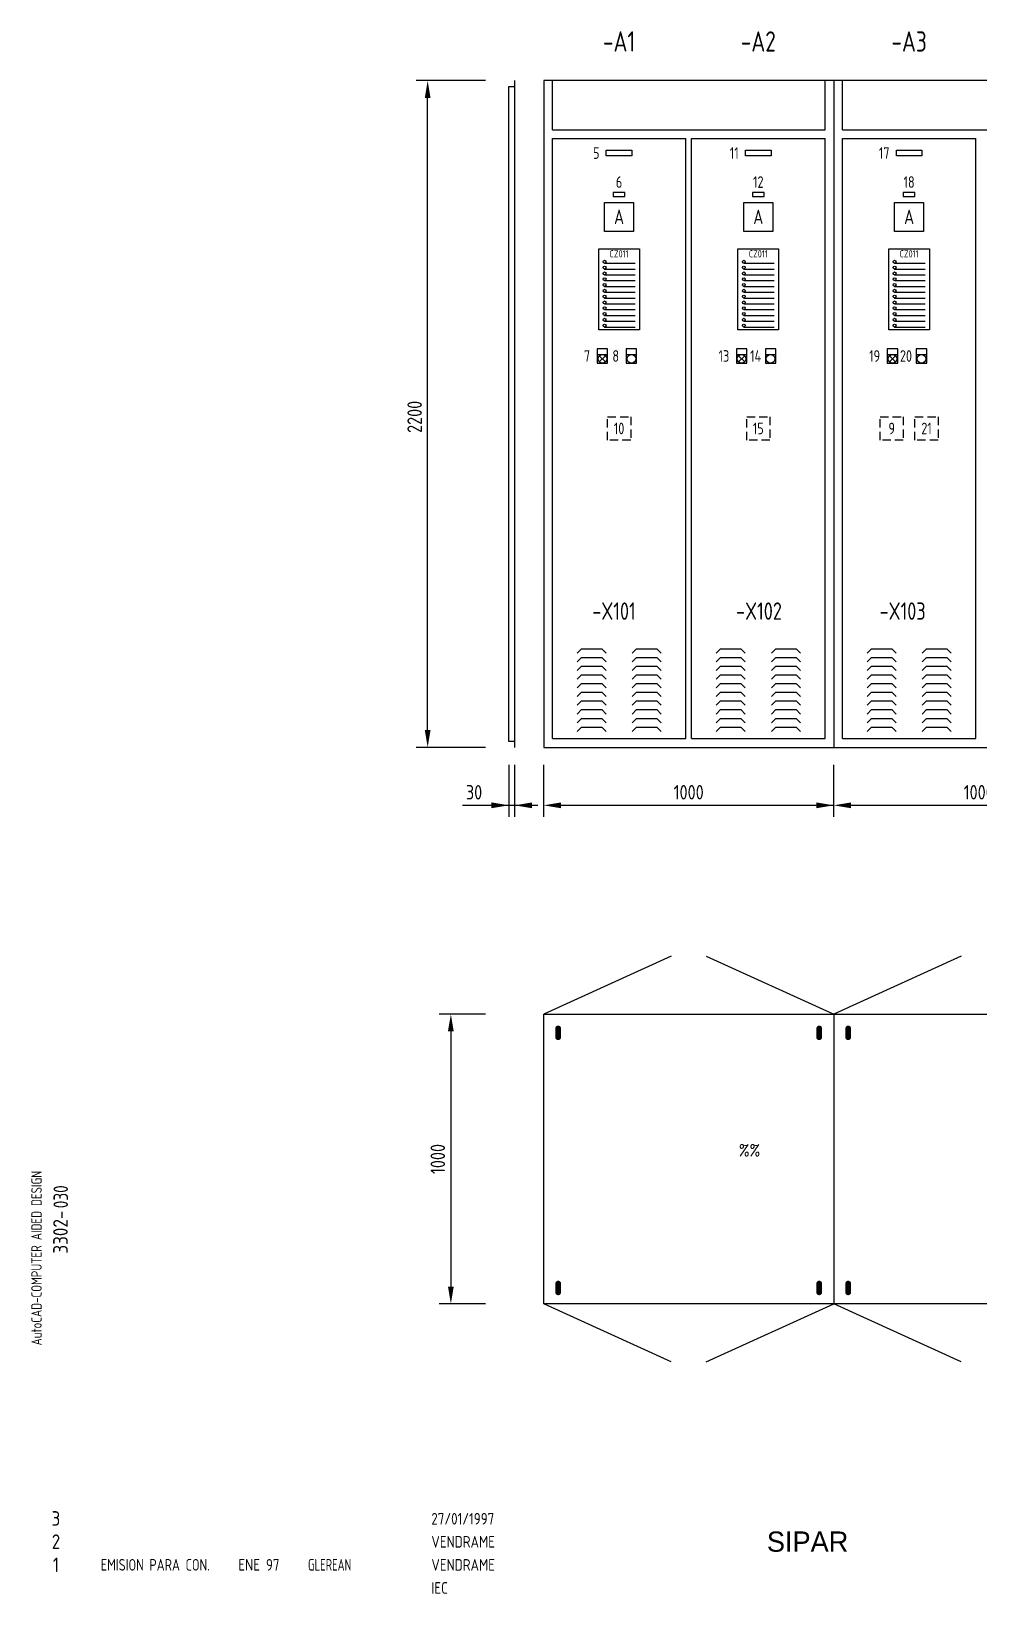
# Model space of a CAD drawing. Extents: x 10 to 420, y 5 to 297.
# Drawn here: x 9.7 to 173, y 6 to 275.5 of the extents above; entities that cross this region are included whole.
import ezdxf
from ezdxf.enums import TextEntityAlignment as Align

# ---------------------------------------------------------------- set-up
doc = ezdxf.new("R2010")
doc.units = 0
doc.header["$LTSCALE"] = 8
doc.header["$MEASUREMENT"] = 0
doc.linetypes.add('HIDDEN34', pattern=[0.27, 0.18, -0.09])
doc.layers.get('0').update_dxf_attribs({"linetype": 'CONTINUOUS'})
doc.layers.add('CART', color=7, linetype='CONTINUOUS')
doc.styles.add('DIN', font='DIN', dxfattribs={"width": 0.85})
doc.styles.add('SIMPLEX', font='SIMPLEX', dxfattribs={"width": 0.9})
doc.styles.add('UNIV', font='UNIV')

# ---------------------------------------------------------------- blocks, each defined once
blk = doc.blocks.new('WB-FG100')
at = {"layer": 'CART', "color": 1, "style": 'DIN', "width": 0.8}
blk.add_text('AutoCAD-COMPUTER AIDED DESIGN', height=1.8, rotation=90, dxfattribs=at).set_placement((11.47, 48.84))
at = {"layer": 'CART', "color": 7, "style": 'DIN', "width": 0.9}
blk.add_attdef('FILE', text='', height=2.5, rotation=90, dxfattribs=at).set_placement((15.95, 68.38), align=Align.CENTER)
for tag, p in [('MOD-3', (13.92, 19)), ('MOD-2', (13.92, 15)), ('MOD-1', (13.92, 11)), ('NR.COMMESSA', (315, 9))]:
    blk.add_attdef(tag, text='', height=2.5, dxfattribs=at).set_placement(p, align=Align.MIDDLE)
at = {"layer": 'CART', "color": 7, "style": 'DIN'}
for tag, width, p in [('REV-3', 0.9, (21.66, 19)), ('DATA-3', 0.9, (45.37, 19)), ('NOME-3', 0.9, (57.37, 19)), ('REV-2', 0.9, (21.66, 15)), ('DATA-2', 0.9, (45.37, 15)), ('NOME-2', 0.9, (57.37, 15)), ('REV-1', 0.9, (21.66, 11)), ('DATA-1', 0.9, (45.37, 11)), ('NOME-1', 0.7, (57.37, 11))]:
    blk.add_attdef(tag, text='', height=2, dxfattribs=dict(at, width=width)).set_placement(p, align=Align.MIDDLE_LEFT)
at = {"layer": 'CART', "color": 7, "style": 'DIN', "width": 0.9}
for tag, p, height in [('DATA', (78.64, 17.94), 2), ('ESECUTORE', (78.64, 13.97), 2), ('CONTROLLORE', (78.64, 9.99), 2), ('SEGUE', (398.93, 5.65), 2.8), ('NORMA', (78.64, 6.01), 2)]:
    blk.add_attdef(tag, p, '', height=height, dxfattribs=at)
at = {"layer": 'CART', "color": 2, "style": 'DIN', "width": 0.9}
for tag, p in [('TITOLO-1/3', (266.5, 18.23)), ('TITOLO-1/2', (266.5, 15.73)), ('TITOLO-2/3', (266.5, 13.18)), ('TITOLO-2/2', (266.5, 10.68)), ('TITOLO-3/3', (266.5, 8.13))]:
    blk.add_attdef(tag, text='', height=3.5, dxfattribs=at).set_placement(p, align=Align.MIDDLE)
at = {"layer": 'CART', "color": 3, "style": 'DIN', "width": 0.85}
for tag, p in [('=', (375.33, 16.63)), ('+', (375.33, 12.76))]:
    blk.add_attdef(tag, text='', height=3, dxfattribs=at).set_placement(p, align=Align.BOTTOM_LEFT)
at = {"layer": 'CART', "color": 3, "style": 'DIN', "width": 0.9}
blk.add_attdef('ASSIEME', text='', height=3.5, dxfattribs=at).set_placement((334, 17), align=Align.MIDDLE)
at = {"layer": 'CART', "color": 2, "style": 'DIN', "width": 0.9}
blk.add_attdef('DISEGNO', text='', height=5, dxfattribs=at).set_placement((395.27, 6.35), align=Align.RIGHT)
at = {"layer": 'CART', "color": 3, "style": 'DIN', "width": 0.9}
blk.add_attdef('FOGLIO', text='', height=2.8, dxfattribs=at).set_placement((414.2, 9.56), align=Align.RIGHT)
at = {"layer": 'CART', "color": 1, "style": 'DIN', "width": 0.9}
blk.add_attdef('TIPOLOGIA', (233.37, 6), '', height=2, dxfattribs=at)

msp = doc.modelspace()

# ---------------------------------------------------------------- linework, layer by layer
for p, q in [((88, 267), (76, 267)), ((93, 267), (93, 152)), ((98, 267), (98, 152)), ((148, 267), (98, 267)), ((99.5, 258.5), (99.5, 267)), ((146.5, 258.5), (146.5, 267)), ((198, 267), (148, 267)), ((148, 267), (148, 152)), ((149.5, 258.5), (149.5, 267)), ((92, 153), (92, 266)), ((92, 266), (93, 266)), ((78, 155), (78, 264)), ((99.5, 258.5), (146.5, 258.5)), ((99.5, 153.5), (99.5, 257)), ((99.5, 257), (122.5, 257)), ((122.5, 153.5), (122.5, 257)), ((123.5, 153.5), (123.5, 257)), ((123.5, 257), (146.5, 257)), ((146.5, 153.5), (146.5, 257)), ((149.5, 258.5), (196.5, 258.5)), ((149.5, 257), (172.5, 257)), ((149.5, 153.5), (149.5, 257)), ((172.5, 153.5), (172.5, 257)), ((107.5, 224), (107.5, 238)), ((107.5, 238), (114.5, 238)), ((114.5, 238), (114.5, 224)), ((131.5, 238), (138.5, 238)), ((131.5, 224), (131.5, 238)), ((138.5, 238), (138.5, 224)), ((157.5, 238), (164.5, 238)), ((157.5, 224), (157.5, 238)), ((164.5, 238), (164.5, 224)), ((114.5, 224), (107.5, 224)), ((138.5, 224), (131.5, 224)), ((164.5, 224), (157.5, 224)), ((88, 152), (76, 152)), ((93, 153), (92, 153)), ((98, 152), (148, 152)), ((99.5, 153.5), (122.5, 153.5)), ((123.5, 153.5), (146.5, 153.5)), ((148, 152), (198, 152)), ((149.5, 153.5), (172.5, 153.5)), ((92, 149), (92, 140)), ((93, 149), (93, 140)), ((98, 140), (98, 149)), ((148, 140), (148, 149)), ((148, 140), (148, 147)), ((84, 142), (97, 142)), ((101, 142), (148, 142)), ((151, 142), (198, 142)), ((120, 116), (98, 106)), ((126, 116), (148, 106)), ((170, 116), (148, 106)), ((88, 106), (80, 106)), ((98, 56), (98, 106)), ((98, 106), (148, 106)), ((148, 106), (198, 106)), ((148, 106), (148, 56)), ((82, 103), (82, 59)), ((88, 56), (80, 56)), ((120, 46), (98, 56)), ((148, 56), (98, 56)), ((126, 46), (148, 56)), ((170, 46), (148, 56)), ((198, 56), (148, 56))]:
    msp.add_line(p, q)
at = {"color": 3}
for p, q in [((108.5, 241), (108.5, 246)), ((108.5, 246), (113.5, 246)), ((113.5, 246), (113.5, 241)), ((132.5, 241), (132.5, 246)), ((132.5, 246), (137.5, 246)), ((137.5, 246), (137.5, 241)), ((158.5, 241), (158.5, 246)), ((158.5, 246), (163.5, 246)), ((163.5, 246), (163.5, 241)), ((113.5, 241), (108.5, 241)), ((137.5, 241), (132.5, 241)), ((163.5, 241), (158.5, 241))]:
    msp.add_line(p, q, dxfattribs=at)
at = {"color": 1}
for p, q in [((108.5, 235.5), (113.75, 235.5)), ((108.5, 234.5), (113.75, 234.5)), ((132.5, 235.5), (137.75, 235.5)), ((132.5, 234.5), (137.75, 234.5)), ((158.5, 235.5), (163.75, 235.5)), ((158.5, 234.5), (163.75, 234.5)), ((108.5, 233.5), (113.75, 233.5)), ((108.5, 232.5), (113.75, 232.5)), ((132.5, 233.5), (137.75, 233.5)), ((132.5, 232.5), (137.75, 232.5)), ((158.5, 233.5), (163.75, 233.5)), ((158.5, 232.5), (163.75, 232.5)), ((108.5, 231.5), (113.75, 231.5)), ((108.5, 230.5), (113.75, 230.5)), ((108.5, 229.5), (113.75, 229.5)), ((132.5, 231.5), (137.75, 231.5)), ((132.5, 230.5), (137.75, 230.5)), ((132.5, 229.5), (137.75, 229.5)), ((158.5, 231.5), (163.75, 231.5)), ((158.5, 230.5), (163.75, 230.5)), ((158.5, 229.5), (163.75, 229.5)), ((108.5, 228.5), (113.75, 228.5)), ((108.5, 227.5), (113.75, 227.5)), ((108.5, 226.5), (113.75, 226.5)), ((132.5, 228.5), (137.75, 228.5)), ((132.5, 227.5), (137.75, 227.5)), ((132.5, 226.5), (137.75, 226.5)), ((158.5, 228.5), (163.75, 228.5)), ((158.5, 227.5), (163.75, 227.5)), ((158.5, 226.5), (163.75, 226.5)), ((108.5, 225.5), (113.75, 225.5)), ((108.5, 224.5), (113.75, 224.5)), ((132.5, 225.5), (137.75, 225.5)), ((132.5, 224.5), (137.75, 224.5)), ((158.5, 225.5), (163.75, 225.5)), ((158.5, 224.5), (163.75, 224.5)), ((107.22, 220.75), (107.22, 218.25)), ((109.03, 220.75), (107.22, 220.75)), ((107.22, 219.75), (109.03, 219.75)), ((107.59, 219.53), (108.66, 218.47)), ((107.59, 218.47), (108.66, 219.53)), ((109.03, 218.25), (109.03, 220.75)), ((112.22, 220.75), (112.22, 218.25)), ((114.03, 220.75), (112.22, 220.75)), ((112.22, 219.75), (114.03, 219.75)), ((114.03, 218.25), (114.03, 220.75)), ((133.03, 220.75), (131.22, 220.75)), ((131.22, 220.75), (131.22, 218.25)), ((131.22, 219.75), (133.03, 219.75)), ((131.59, 218.47), (132.66, 219.53)), ((131.59, 219.53), (132.66, 218.47)), ((133.03, 218.25), (133.03, 220.75)), ((136.22, 220.75), (136.22, 218.25)), ((138.03, 220.75), (136.22, 220.75)), ((136.22, 219.75), (138.03, 219.75)), ((138.03, 218.25), (138.03, 220.75)), ((159.03, 220.75), (157.22, 220.75)), ((157.22, 220.75), (157.22, 218.25)), ((157.22, 219.75), (159.03, 219.75)), ((157.59, 218.47), (158.66, 219.53)), ((157.59, 219.53), (158.66, 218.47)), ((159.03, 218.25), (159.03, 220.75)), ((162.22, 220.75), (162.22, 218.25)), ((164.03, 220.75), (162.22, 220.75)), ((162.22, 219.75), (164.03, 219.75)), ((164.03, 218.25), (164.03, 220.75)), ((107.22, 218.25), (109.03, 218.25)), ((112.22, 218.25), (114.03, 218.25)), ((131.22, 218.25), (133.03, 218.25)), ((136.22, 218.25), (138.03, 218.25)), ((157.22, 218.25), (159.03, 218.25)), ((162.22, 218.25), (164.03, 218.25)), ((104.5, 169), (103.75, 168.25)), ((104.5, 167.5), (103.75, 166.75)), ((104.5, 169), (108, 169)), ((104.5, 167.5), (108, 167.5)), ((108, 169), (108.75, 168.25)), ((108, 167.5), (108.75, 166.75)), ((114, 169), (113.25, 168.25)), ((114, 167.5), (113.25, 166.75)), ((114, 169), (117.5, 169)), ((114, 167.5), (117.5, 167.5)), ((117.5, 169), (118.25, 168.25)), ((117.5, 167.5), (118.25, 166.75)), ((128.5, 169), (127.75, 168.25)), ((128.5, 167.5), (127.75, 166.75)), ((128.5, 169), (132, 169)), ((128.5, 167.5), (132, 167.5)), ((132, 169), (132.75, 168.25)), ((132, 167.5), (132.75, 166.75)), ((138, 169), (137.25, 168.25)), ((138, 167.5), (137.25, 166.75)), ((138, 169), (141.5, 169)), ((138, 167.5), (141.5, 167.5)), ((141.5, 169), (142.25, 168.25)), ((141.5, 167.5), (142.25, 166.75)), ((154.5, 169), (153.75, 168.25)), ((154.5, 167.5), (153.75, 166.75)), ((154.5, 169), (158, 169)), ((154.5, 167.5), (158, 167.5)), ((158, 169), (158.75, 168.25)), ((158, 167.5), (158.75, 166.75)), ((164, 169), (163.25, 168.25)), ((164, 167.5), (163.25, 166.75)), ((164, 169), (167.5, 169)), ((164, 167.5), (167.5, 167.5)), ((167.5, 169), (168.25, 168.25)), ((167.5, 167.5), (168.25, 166.75)), ((104.5, 166), (103.75, 165.25)), ((104.5, 164.5), (103.75, 163.75)), ((104.5, 166), (108, 166)), ((104.5, 164.5), (108, 164.5)), ((108, 166), (108.75, 165.25)), ((108, 164.5), (108.75, 163.75)), ((114, 166), (113.25, 165.25)), ((114, 164.5), (113.25, 163.75)), ((114, 166), (117.5, 166)), ((114, 164.5), (117.5, 164.5)), ((117.5, 166), (118.25, 165.25)), ((117.5, 164.5), (118.25, 163.75)), ((128.5, 166), (127.75, 165.25)), ((128.5, 164.5), (127.75, 163.75)), ((128.5, 166), (132, 166)), ((128.5, 164.5), (132, 164.5)), ((132, 166), (132.75, 165.25)), ((132, 164.5), (132.75, 163.75)), ((138, 166), (137.25, 165.25)), ((138, 164.5), (137.25, 163.75)), ((138, 166), (141.5, 166)), ((138, 164.5), (141.5, 164.5)), ((141.5, 166), (142.25, 165.25)), ((141.5, 164.5), (142.25, 163.75)), ((154.5, 166), (153.75, 165.25)), ((154.5, 164.5), (153.75, 163.75)), ((154.5, 166), (158, 166)), ((154.5, 164.5), (158, 164.5)), ((158, 166), (158.75, 165.25)), ((158, 164.5), (158.75, 163.75)), ((164, 166), (163.25, 165.25)), ((164, 164.5), (163.25, 163.75)), ((164, 166), (167.5, 166)), ((164, 164.5), (167.5, 164.5)), ((167.5, 166), (168.25, 165.25)), ((167.5, 164.5), (168.25, 163.75)), ((104.5, 163), (103.75, 162.25)), ((104.5, 163), (108, 163)), ((108, 163), (108.75, 162.25)), ((114, 163), (113.25, 162.25)), ((114, 163), (117.5, 163)), ((117.5, 163), (118.25, 162.25)), ((128.5, 163), (127.75, 162.25)), ((128.5, 163), (132, 163)), ((132, 163), (132.75, 162.25)), ((138, 163), (137.25, 162.25)), ((138, 163), (141.5, 163)), ((141.5, 163), (142.25, 162.25)), ((154.5, 163), (153.75, 162.25)), ((154.5, 163), (158, 163)), ((158, 163), (158.75, 162.25)), ((164, 163), (163.25, 162.25)), ((164, 163), (167.5, 163)), ((167.5, 163), (168.25, 162.25)), ((104.5, 161.5), (103.75, 160.75)), ((104.5, 160), (103.75, 159.25)), ((104.5, 161.5), (108, 161.5)), ((104.5, 160), (108, 160)), ((108, 161.5), (108.75, 160.75)), ((108, 160), (108.75, 159.25)), ((114, 161.5), (113.25, 160.75)), ((114, 160), (113.25, 159.25)), ((114, 161.5), (117.5, 161.5)), ((114, 160), (117.5, 160)), ((117.5, 161.5), (118.25, 160.75)), ((117.5, 160), (118.25, 159.25)), ((128.5, 161.5), (127.75, 160.75)), ((128.5, 160), (127.75, 159.25)), ((128.5, 161.5), (132, 161.5)), ((128.5, 160), (132, 160)), ((132, 161.5), (132.75, 160.75)), ((132, 160), (132.75, 159.25)), ((138, 161.5), (137.25, 160.75)), ((138, 160), (137.25, 159.25)), ((138, 161.5), (141.5, 161.5)), ((138, 160), (141.5, 160)), ((141.5, 161.5), (142.25, 160.75)), ((141.5, 160), (142.25, 159.25)), ((154.5, 161.5), (153.75, 160.75)), ((154.5, 160), (153.75, 159.25)), ((154.5, 161.5), (158, 161.5)), ((154.5, 160), (158, 160)), ((158, 161.5), (158.75, 160.75)), ((158, 160), (158.75, 159.25)), ((164, 161.5), (163.25, 160.75)), ((164, 160), (163.25, 159.25)), ((164, 161.5), (167.5, 161.5)), ((164, 160), (167.5, 160)), ((167.5, 161.5), (168.25, 160.75)), ((167.5, 160), (168.25, 159.25)), ((104.5, 158.5), (103.75, 157.75)), ((104.5, 157), (103.75, 156.25)), ((104.5, 158.5), (108, 158.5)), ((104.5, 157), (108, 157)), ((108, 158.5), (108.75, 157.75)), ((108, 157), (108.75, 156.25)), ((114, 158.5), (113.25, 157.75)), ((114, 157), (113.25, 156.25)), ((114, 158.5), (117.5, 158.5)), ((114, 157), (117.5, 157)), ((117.5, 158.5), (118.25, 157.75)), ((117.5, 157), (118.25, 156.25)), ((128.5, 158.5), (127.75, 157.75)), ((128.5, 157), (127.75, 156.25)), ((128.5, 158.5), (132, 158.5)), ((128.5, 157), (132, 157)), ((132, 158.5), (132.75, 157.75)), ((132, 157), (132.75, 156.25)), ((138, 158.5), (137.25, 157.75)), ((138, 157), (137.25, 156.25)), ((138, 158.5), (141.5, 158.5)), ((138, 157), (141.5, 157)), ((141.5, 158.5), (142.25, 157.75)), ((141.5, 157), (142.25, 156.25)), ((154.5, 158.5), (153.75, 157.75)), ((154.5, 157), (153.75, 156.25)), ((154.5, 158.5), (158, 158.5)), ((154.5, 157), (158, 157)), ((158, 158.5), (158.75, 157.75)), ((158, 157), (158.75, 156.25)), ((164, 158.5), (163.25, 157.75)), ((164, 157), (163.25, 156.25)), ((164, 158.5), (167.5, 158.5)), ((164, 157), (167.5, 157)), ((167.5, 158.5), (168.25, 157.75)), ((167.5, 157), (168.25, 156.25)), ((104.5, 155.5), (103.75, 154.75)), ((104.5, 155.5), (108, 155.5)), ((108, 155.5), (108.75, 154.75)), ((114, 155.5), (113.25, 154.75)), ((114, 155.5), (117.5, 155.5)), ((117.5, 155.5), (118.25, 154.75)), ((128.5, 155.5), (127.75, 154.75)), ((128.5, 155.5), (132, 155.5)), ((132, 155.5), (132.75, 154.75)), ((138, 155.5), (137.25, 154.75)), ((138, 155.5), (141.5, 155.5)), ((141.5, 155.5), (142.25, 154.75)), ((154.5, 155.5), (153.75, 154.75)), ((154.5, 155.5), (158, 155.5)), ((158, 155.5), (158.75, 154.75)), ((164, 155.5), (163.25, 154.75)), ((164, 155.5), (167.5, 155.5)), ((167.5, 155.5), (168.25, 154.75))]:
    msp.add_line(p, q, dxfattribs=at)
for points in [[(108.8, 254), (108.8, 255), (113.2, 255), (113.2, 254)], [(132.8, 254), (132.8, 255), (137.2, 255), (137.2, 254)], [(158.8, 254), (158.8, 255), (163.2, 255), (163.2, 254)], [(110, 247), (112, 247), (112, 247.72), (110, 247.72)], [(134, 247), (136, 247), (136, 247.72), (134, 247.72)], [(160, 247), (162, 247), (162, 247.72), (160, 247.72)]]:
    msp.add_lwpolyline(points, close=True)
at = {"linetype": 'HIDDEN34'}
for points in [[(109, 205), (109, 209), (113, 209), (113, 205)], [(133, 205), (133, 209), (137, 209), (137, 205)], [(156, 205), (156, 209), (160, 209), (160, 205)], [(162, 205), (162, 209), (166, 209), (166, 205)]]:
    msp.add_lwpolyline(points, close=True, dxfattribs=at)
at = {"const_width": 1}
for points in [[(100.5, 102), (100.5, 103.5)], [(145.5, 102), (145.5, 103.5)], [(150.5, 102), (150.5, 103.5)], [(100.5, 58), (100.5, 59.5)], [(145.5, 58), (145.5, 59.5)], [(150.5, 58), (150.5, 59.5)]]:
    msp.add_lwpolyline(points, dxfattribs=at)
at = {"const_width": 0.5}
for points in [[(100.75, 103.5, 1), (100.25, 103.5, 1)], [(145.75, 103.5, 1), (145.25, 103.5, 1)], [(150.75, 103.5, 1), (150.25, 103.5, 1)], [(100.75, 102, -1), (100.25, 102, -1)], [(145.75, 102, -1), (145.25, 102, -1)], [(150.75, 102, -1), (150.25, 102, -1)], [(100.75, 59.5, 1), (100.25, 59.5, 1)], [(145.75, 59.5, 1), (145.25, 59.5, 1)], [(150.75, 59.5, 1), (150.25, 59.5, 1)], [(100.75, 58, -1), (100.25, 58, -1)], [(145.75, 58, -1), (145.25, 58, -1)], [(150.75, 58, -1), (150.25, 58, -1)]]:
    msp.add_lwpolyline(points, format="xyb", dxfattribs=at)
at = {"color": 1}
for centre, radius in [((108.5, 235.75), 0.25), ((108.5, 234.75), 0.25), ((132.5, 235.75), 0.25), ((132.5, 234.75), 0.25), ((158.5, 235.75), 0.25), ((158.5, 234.75), 0.25), ((108.5, 233.75), 0.25), ((108.5, 232.75), 0.25), ((108.5, 231.75), 0.25), ((132.5, 233.75), 0.25), ((132.5, 232.75), 0.25), ((132.5, 231.75), 0.25), ((158.5, 233.75), 0.25), ((158.5, 232.75), 0.25), ((158.5, 231.75), 0.25), ((108.5, 230.75), 0.25), ((108.5, 229.75), 0.25), ((132.5, 230.75), 0.25), ((132.5, 229.75), 0.25), ((158.5, 230.75), 0.25), ((158.5, 229.75), 0.25), ((108.5, 228.75), 0.25), ((108.5, 227.75), 0.25), ((108.5, 226.75), 0.25), ((132.5, 228.75), 0.25), ((132.5, 227.75), 0.25), ((132.5, 226.75), 0.25), ((158.5, 228.75), 0.25), ((158.5, 227.75), 0.25), ((158.5, 226.75), 0.25), ((108.5, 225.75), 0.25), ((108.5, 224.75), 0.25), ((132.5, 225.75), 0.25), ((132.5, 224.75), 0.25), ((158.5, 225.75), 0.25), ((158.5, 224.75), 0.25), ((108.12, 219), 0.75), ((113.12, 219), 0.75), ((132.12, 219), 0.75), ((137.12, 219), 0.75), ((158.12, 219), 0.75), ((163.12, 219), 0.75)]:
    msp.add_circle(centre, radius, dxfattribs=at)
for points in [[(78.5, 264), (77.5, 264), (78, 267)], [(78.5, 155), (77.5, 155), (78, 152)], [(89, 141.5), (89, 142.5), (92, 142)], [(96, 141.5), (96, 142.5), (93, 142)], [(101, 141.5), (101, 142.5), (98, 142)], [(145, 141.5), (145, 142.5), (148, 142)], [(151, 141.5), (151, 142.5), (148, 142)], [(82.5, 103), (81.5, 103), (82, 106)], [(82.5, 59), (81.5, 59), (82, 56)]]:
    msp.add_solid(points)

# ---------------------------------------------------------------- block references
at = {"layer": 'CART'}
ref = msp.add_blockref('WB-FG100', (0, 0), dxfattribs=at)
ref.add_attrib('DATA', '27/01/1997', (78.64, 17.94), dxfattribs={"color": 7, "height": 2, "style": 'DIN', "width": 0.85})
ref.add_attrib('ESECUTORE', 'VENDRAME', (78.64, 13.97), dxfattribs={"color": 7, "height": 2, "style": 'DIN', "width": 0.85})
ref.add_attrib('CONTROLLORE', 'VENDRAME', (78.64, 9.99), dxfattribs={"color": 7, "height": 2, "style": 'DIN', "width": 0.85})
ref.add_attrib('NORMA', 'IEC', (78.64, 6.01), dxfattribs={"color": 7, "height": 2, "style": 'DIN', "width": 0.85})
ref.add_attrib('MOD-1', '1', dxfattribs={"color": 7, "height": 2.5, "style": 'DIN', "width": 0.9}).set_placement((13.92, 11), align=Align.MIDDLE)
ref.add_attrib('REV-1', 'EMISION PARA CON.', dxfattribs={"color": 7, "height": 2, "style": 'DIN', "width": 0.8}).set_placement((21.66, 11), align=Align.MIDDLE_LEFT)
ref.add_attrib('DATA-1', 'ENE 97', dxfattribs={"color": 7, "height": 2, "style": 'DIN', "width": 0.85}).set_placement((45.37, 11), align=Align.MIDDLE_LEFT)
ref.add_attrib('NOME-1', 'GLEREAN', dxfattribs={"color": 7, "height": 2, "style": 'DIN', "width": 0.7}).set_placement((57.37, 11), align=Align.MIDDLE_LEFT)
ref.add_attrib('MOD-2', '2', dxfattribs={"color": 7, "height": 2.5, "style": 'DIN', "width": 0.9}).set_placement((13.92, 15), align=Align.MIDDLE)
ref.add_attrib('MOD-3', '3', dxfattribs={"color": 7, "height": 2.5, "style": 'DIN', "width": 0.9}).set_placement((13.92, 19), align=Align.MIDDLE)
ref.add_attrib('FILE', '3302-', dxfattribs={"color": 7, "height": 2.5, "rotation": 90, "style": 'DIN', "width": 0.9}).set_placement((15.95, 68.38), align=Align.CENTER)

# ---------------------------------------------------------------- texts
at = {"color": 3, "style": 'DIN', "width": 0.8}
for s, height, p in [('-A1', 3.5, (111, 272)), ('-A2', 3.5, (135, 272)), ('-A3', 3.5, (161, 272)), ('-X101', 3, (110.12, 174)), ('-X102', 3, (135.12, 174)), ('-X103', 3, (159.88, 174))]:
    msp.add_text(s, height=height, dxfattribs=at).set_placement(p, align=Align.CENTER)
at = {"color": 1, "style": 'DIN', "width": 0.8}
for s, p in [('5', (107.62, 254.5)), ('11', (131.62, 254.5)), ('17', (157.62, 254.5)), ('7', (106, 219.5)), ('8', (111, 219.5)), ('13', (130, 219.5)), ('14', (135.5, 219.5)), ('19', (156, 219.5)), ('20', (161.5, 219.5))]:
    msp.add_text(s, height=2, dxfattribs=at).set_placement(p, align=Align.MIDDLE_RIGHT)
for s, height, p in [('6', 2, (111, 248.5)), ('12', 2, (135, 248.5)), ('18', 2, (161, 248.5)), ('CZ011', 1.25, (111, 236.5)), ('CZ011', 1.25, (135, 236.5)), ('CZ011', 1.25, (161, 236.5))]:
    msp.add_text(s, height=height, dxfattribs=at).set_placement(p, align=Align.CENTER)
at = {"style": 'DIN', "width": 0.8}
for p in [(111, 243.5), (135, 243.5), (161, 243.5)]:
    msp.add_text('A', height=2.5, dxfattribs=at).set_placement(p, align=Align.MIDDLE)
at = {"style": 'DIN', "width": 0.85}
for s, p in [('2200', (77, 209)), ('1000', (81, 81))]:
    msp.add_text(s, height=2.5, rotation=90, dxfattribs=at).set_placement(p, align=Align.CENTER)
at = {"color": 1, "style": 'DIN', "width": 0.8}
for s, p in [('10', (111, 207)), ('15', (135, 207)), ('9', (158, 207)), ('21', (164, 207))]:
    msp.add_text(s, height=2, dxfattribs=at).set_placement(p, align=Align.MIDDLE)
at = {"style": 'DIN', "width": 0.85}
for s, p in [('30', (86, 143)), ('1000', (123, 143)), ('1000', (173, 143))]:
    msp.add_text(s, height=2.5, dxfattribs=at).set_placement(p, align=Align.CENTER)
at = {"color": 7, "linetype": 'Continuous', "style": 'SIMPLEX', "width": 0.9}
msp.add_text('%%', height=2, dxfattribs=at).set_placement((133.5, 82.5), align=Align.MIDDLE)
at = {"style": 'DIN', "width": 0.8}
msp.add_text('030', height=2.5, rotation=90, dxfattribs=at).set_placement((16, 72.5))
at = {"layer": 'CART', "color": 2, "linetype": 'Continuous', "style": 'UNIV'}
msp.add_text('SIPAR', height=3.5, dxfattribs=at).set_placement((143.5, 13.25), align=Align.CENTER)

doc.saveas('drawing.dxf')
